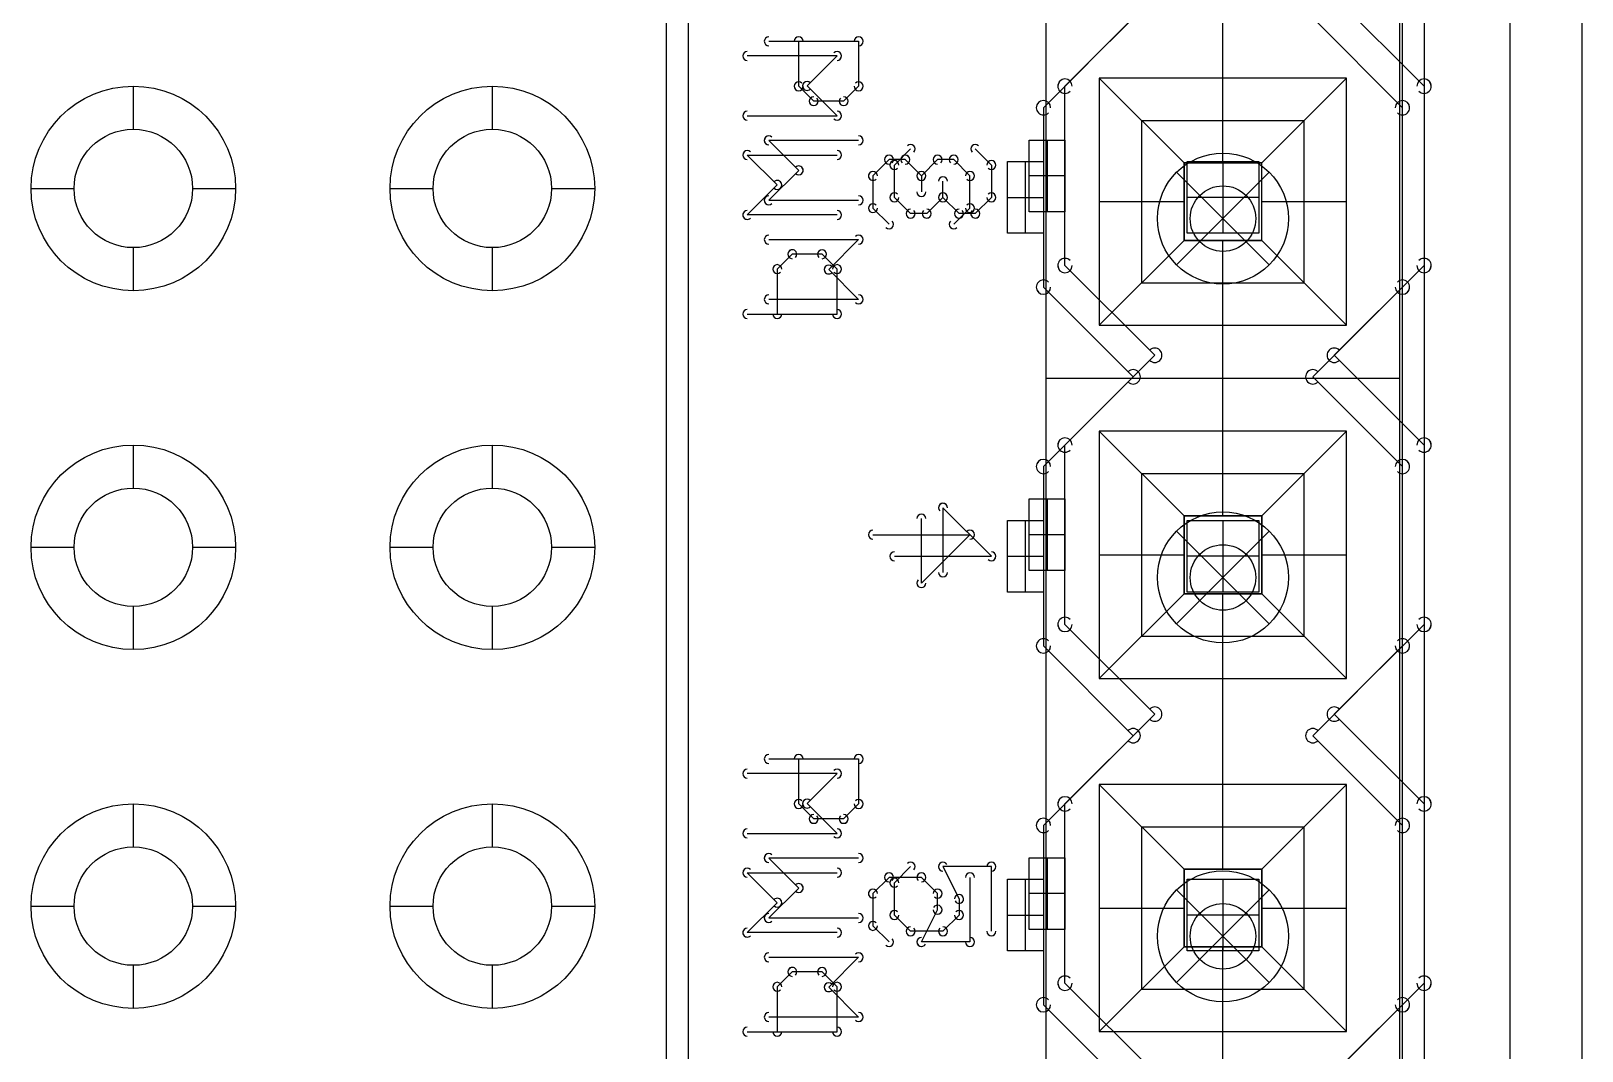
# Model space of a CAD drawing. Header units: inches. Extents: x 0 to 2.1, y -0.07 to 2.7.
# Drawn here: x 1.668 to 2.1, y 1.9621 to 2.2464 of the extents above; entities that cross this region are included whole.
import ezdxf

# ---------------------------------------------------------------- set-up
doc = ezdxf.new("R2010")
doc.units = ezdxf.units.IN
doc.header["$LTSCALE"] = 0.03937
doc.header["$MEASUREMENT"] = 0
for name, color, linetype, true_color in [('freetronics11$components', 254, 'Continuous', 0xe6e6e6), ('freetronics11$components$ghosts', 9, 'Continuous', 0xbebebe), ('freetronics11$dxf$0', 18, 'Continuous', 0x000000), ('freetronics11$old_freetronics11$pcb', 96, 'Continuous', 0x007f00), ('freetronics11$pads', 30, 'Continuous', 0xff7f00), ('freetronics11$pcb', 96, 'Continuous', 0x007f00), ('freetronics11$screen', 52, 'Continuous', 0xd7d71f)]:
    doc.layers.add(name, color=color, linetype=linetype, true_color=true_color)

# ---------------------------------------------------------------- blocks, each defined once
blk = doc.blocks.new('RECT')
at = {"layer": 'freetronics11$dxf$0', "color": 0, "linetype": 'ByBlock', "lineweight": -2}
for p, q in [((0.5, 0.5), (-0.5, 0.5)), ((-0.5, 0.5), (-0.5, -0.5)), ((0, -0.5), (0, 0.5)), ((0.5, -0.5), (0.5, 0.5)), ((-0.5, 0), (0.5, 0)), ((-0.5, -0.5), (0.5, -0.5))]:
    blk.add_line(p, q, dxfattribs=at)
blk = doc.blocks.new('2.5mm Pitch Miniature Socket - Digital')
at = {"layer": 'freetronics11$old_freetronics11$pcb', "color": 18, "true_color": 0x050505}
for p, q in [((10.3, 1.25, 8.55), (-10.3, 1.25, 8.55)), ((10.3, 1.25), (-10.3, 1.25)), ((10.3, 1.25, 4.275), (-10.3, 1.25, 4.275)), ((0, -1.25, 8.55), (0, 1.25, 8.55)), ((0, 1.25), (0, 1.25, 8.55)), ((0, -1.25), (0, 1.25)), ((-4.625, -0.875, 8.55), (-4.625, 0.875, 8.55)), ((-4.625, 0.875, 8.55), (-2.875, 0.875, 8.55)), ((-4.025, 0.275, 7.95), (-4.625, 0.875, 8.55)), ((-3.75, 0.275, 7.95), (-3.75, 0.875, 8.55)), ((-2.875, 0.875, 8.55), (-3.475, 0.275, 7.95)), ((-2.875, 0.875, 8.55), (-2.875, -0.875, 8.55)), ((-2.125, -0.875, 8.55), (-2.125, 0.875, 8.55)), ((-2.125, 0.875, 8.55), (-0.375, 0.875, 8.55)), ((-1.525, 0.275, 7.95), (-2.125, 0.875, 8.55)), ((-1.25, 0.275, 7.95), (-1.25, 0.875, 8.55)), ((-0.375, 0.875, 8.55), (-0.975, 0.275, 7.95)), ((-0.375, 0.875, 8.55), (-0.375, -0.875, 8.55)), ((0.375, -0.875, 8.55), (0.375, 0.875, 8.55)), ((0.375, 0.875, 8.55), (2.125, 0.875, 8.55)), ((0.975, 0.275, 7.95), (0.375, 0.875, 8.55)), ((1.25, 0.275, 7.95), (1.25, 0.875, 8.55)), ((2.125, 0.875, 8.55), (1.525, 0.275, 7.95)), ((2.125, 0.875, 8.55), (2.125, -0.875, 8.55)), ((-4.325, -0.575, 8.25), (-4.325, 0.575, 8.25)), ((-4.325, 0.575, 8.25), (-3.175, 0.575, 8.25)), ((-3.175, -0.575, 8.25), (-3.175, 0.575, 8.25)), ((-1.825, -0.575, 8.25), (-1.825, 0.575, 8.25)), ((-1.825, 0.575, 8.25), (-0.675, 0.575, 8.25)), ((-0.675, -0.575, 8.25), (-0.675, 0.575, 8.25)), ((0.675, -0.575, 8.25), (0.675, 0.575, 8.25)), ((0.675, 0.575, 8.25), (1.825, 0.575, 8.25)), ((1.825, -0.575, 8.25), (1.825, 0.575, 8.25)), ((-4.025, -0.275, 7.95), (-4.025, 0.275, 7.95)), ((-4.025, 0.275, 7.95), (-3.475, 0.275, 7.95)), ((-4.025, 0.275), (-4.025, 0.275, 7.95)), ((-3.475, 0.275), (-4.025, 0.275)), ((-4.025, 0.275), (-4.025, -0.275)), ((-4.025, 0.275, 3.975), (-3.475, 0.275, 3.975)), ((-4.025, -0.275, 3.975), (-4.025, 0.275, 3.975)), ((-3.75, 0.275, 7.95), (-3.75, 0.275)), ((-3.475, 0.275, 7.95), (-3.475, -0.275, 7.95)), ((-3.475, 0.275, 7.95), (-3.475, 0.275)), ((-3.475, -0.275), (-3.475, 0.275)), ((-3.475, 0.275, 3.975), (-3.475, -0.275, 3.975)), ((-1.525, -0.275, 7.95), (-1.525, 0.275, 7.95)), ((-1.525, 0.275, 7.95), (-0.975, 0.275, 7.95)), ((-1.525, 0.275), (-1.525, 0.275, 7.95)), ((-0.975, 0.275), (-1.525, 0.275)), ((-1.525, 0.275), (-1.525, -0.275)), ((-1.525, 0.275, 3.975), (-0.975, 0.275, 3.975)), ((-1.525, -0.275, 3.975), (-1.525, 0.275, 3.975)), ((-1.25, 0.275, 7.95), (-1.25, 0.275)), ((-0.975, 0.275, 7.95), (-0.975, -0.275, 7.95)), ((-0.975, 0.275, 7.95), (-0.975, 0.275)), ((-0.975, -0.275), (-0.975, 0.275)), ((-0.975, 0.275, 3.975), (-0.975, -0.275, 3.975)), ((0.975, -0.275, 7.95), (0.975, 0.275, 7.95)), ((0.975, 0.275), (0.975, -0.275)), ((0.975, 0.275, 7.95), (0.975, 0.275)), ((0.975, 0.275, 7.95), (1.525, 0.275, 7.95)), ((0.975, 0.275), (1.525, 0.275)), ((0.975, -0.275, 3.975), (0.975, 0.275, 3.975)), ((0.975, 0.275, 3.975), (1.525, 0.275, 3.975)), ((1.25, 0.275, 7.95), (1.25, 0.275)), ((1.525, 0.275, 7.95), (1.525, -0.275, 7.95)), ((1.525, 0.275), (1.525, 0.275, 7.95)), ((1.525, -0.275), (1.525, 0.275)), ((1.525, 0.275, 3.975), (1.525, -0.275, 3.975)), ((-5.975, 0), (-4.025, 0)), ((-5.375, 0, 8.55), (-4.625, 0, 8.55)), ((-3.475, 0), (-1.525, 0)), ((-2.875, 0, 8.55), (-2.125, 0, 8.55)), ((-0.975, 0, 7.95), (-0.375, 0, 8.55)), ((-0.975, 0), (0.975, 0)), ((-0.375, 0, 8.55), (0.375, 0, 8.55)), ((0.975, 0, 7.95), (0.975, 0)), ((1.525, 0, 7.95), (2.125, 0, 8.55)), ((1.525, 0), (3.475, 0)), ((2.125, 0, 8.55), (2.875, 0, 8.55)), ((-4.625, 0, 8.55), (-4.025, 0, 7.95)), ((-4.025, 0, 7.95), (-4.025, 0)), ((-3.475, 0, 7.95), (-2.875, 0, 8.55)), ((-3.475, 0, 7.95), (-3.475, 0)), ((-2.125, 0, 8.55), (-1.525, 0, 7.95)), ((-1.525, 0, 7.95), (-1.525, 0)), ((-0.975, 0, 7.95), (-0.975, 0)), ((0.375, 0, 8.55), (0.975, 0, 7.95)), ((1.525, 0, 7.95), (1.525, 0)), ((-4.625, -0.875, 8.55), (-4.025, -0.275, 7.95)), ((-3.475, -0.275, 7.95), (-4.025, -0.275, 7.95)), ((-4.025, -0.275), (-4.025, -0.275, 7.95)), ((-4.025, -0.275), (-3.475, -0.275)), ((-3.475, -0.275, 3.975), (-4.025, -0.275, 3.975)), ((-3.75, -0.875, 8.55), (-3.75, -0.275, 7.95)), ((-3.75, -0.275, 7.95), (-3.75, -0.275)), ((-2.875, -0.875, 8.55), (-3.475, -0.275, 7.95)), ((-3.475, -0.275, 7.95), (-3.475, -0.275)), ((-2.125, -0.875, 8.55), (-1.525, -0.275, 7.95)), ((-0.975, -0.275, 7.95), (-1.525, -0.275, 7.95)), ((-1.525, -0.275), (-1.525, -0.275, 7.95)), ((-1.525, -0.275), (-0.975, -0.275)), ((-0.975, -0.275, 3.975), (-1.525, -0.275, 3.975)), ((-1.25, -0.875, 8.55), (-1.25, -0.275, 7.95)), ((-1.25, -0.275, 7.95), (-1.25, -0.275)), ((-0.375, -0.875, 8.55), (-0.975, -0.275, 7.95)), ((-0.975, -0.275, 7.95), (-0.975, -0.275)), ((0.975, -0.275, 7.95), (0.375, -0.875, 8.55)), ((1.525, -0.275, 7.95), (0.975, -0.275, 7.95)), ((0.975, -0.275), (0.975, -0.275, 7.95)), ((0.975, -0.275), (1.525, -0.275)), ((1.525, -0.275, 3.975), (0.975, -0.275, 3.975)), ((1.25, -0.875, 8.55), (1.25, -0.275, 7.95)), ((1.25, -0.275, 7.95), (1.25, -0.275)), ((2.125, -0.875, 8.55), (1.525, -0.275, 7.95)), ((1.525, -0.275), (1.525, -0.275, 7.95)), ((-4.325, -0.575, 8.25), (-3.175, -0.575, 8.25)), ((-1.825, -0.575, 8.25), (-0.675, -0.575, 8.25)), ((0.675, -0.575, 8.25), (1.825, -0.575, 8.25)), ((-2.875, -0.875, 8.55), (-4.625, -0.875, 8.55)), ((-0.375, -0.875, 8.55), (-2.125, -0.875, 8.55)), ((2.125, -0.875, 8.55), (0.375, -0.875, 8.55)), ((-10.3, -1.25, 8.55), (10.3, -1.25, 8.55)), ((-10.3, -1.25), (10.3, -1.25)), ((-10.3, -1.25, 4.275), (10.3, -1.25, 4.275)), ((0, -1.25), (0, -1.25, 8.55))]:
    blk.add_line(p, q, dxfattribs=at)

msp = doc.modelspace()

# ---------------------------------------------------------------- linework, layer by layer
at = {"layer": 'freetronics11$components'}
for p, q in [((2, 2.19409, 0.04595), (1.98709, 2.207, 0.00165)), ((2.01291, 2.207, 0.00165), (1.98709, 2.18118, 0.00165)), ((2.01291, 2.18118, 0.00165), (1.98709, 2.207, 0.00165)), ((2, 2.19409, 0.04595), (2.01291, 2.207, 0.00165)), ((2, 2.19409, 0.04595), (1.98709, 2.18118, 0.00165)), ((2, 2.19409, 0.04595), (2.01291, 2.18118, 0.00165)), ((2, 2.09409, 0.04595), (1.98709, 2.107, 0.00165)), ((2.01291, 2.107, 0.00165), (1.98709, 2.08118, 0.00165)), ((2.01291, 2.08118, 0.00165), (1.98709, 2.107, 0.00165)), ((2, 2.09409, 0.04595), (2.01291, 2.107, 0.00165)), ((2, 2.09409, 0.04595), (1.98709, 2.08118, 0.00165)), ((2, 2.09409, 0.04595), (2.01291, 2.08118, 0.00165)), ((2, 1.99409, 0.04595), (1.98709, 2.007, 0.00165)), ((2.01291, 2.007, 0.00165), (1.98709, 1.98118, 0.00165)), ((2.01291, 1.98118, 0.00165), (1.98709, 2.007, 0.00165)), ((2, 1.99409, 0.04595), (2.01291, 2.007, 0.00165)), ((2, 1.99409, 0.04595), (1.98709, 1.98118, 0.00165)), ((2, 1.99409, 0.04595), (2.01291, 1.98118, 0.00165))]:
    msp.add_line(p, q, dxfattribs=at)
for centre, radius in [((2, 2.19409, 0.00165), 0.01826), ((2, 2.19409, 0.0238), 0.00913), ((2, 2.09409, 0.00165), 0.01826), ((2, 2.09409, 0.0238), 0.00913), ((2, 1.99409, 0.00165), 0.01826), ((2, 1.99409, 0.0238), 0.00913)]:
    msp.add_circle(centre, radius, dxfattribs=at)
at = {"layer": 'freetronics11$pads'}
for p, q in [((1.6965, 2.231, -0.064), (1.6965, 2.231, 0.001)), ((1.6965, 2.219, -0.064), (1.6965, 2.231, -0.064)), ((1.6965, 2.219, 0.001), (1.6965, 2.231, 0.001)), ((1.7965, 2.231, -0.064), (1.7965, 2.231, 0.001)), ((1.7965, 2.219, -0.064), (1.7965, 2.231, -0.064)), ((1.7965, 2.219, 0.001), (1.7965, 2.231, 0.001)), ((1.6965, 2.219, -0.064), (1.6965, 2.219, 0.001)), ((1.7965, 2.219, -0.064), (1.7965, 2.219, 0.001)), ((1.668, 2.2025, -0.064), (1.68, 2.2025, -0.064)), ((1.668, 2.2025, -0.064), (1.668, 2.2025, 0.001)), ((1.668, 2.2025, 0.001), (1.68, 2.2025, 0.001)), ((1.68, 2.2025, -0.064), (1.68, 2.2025, 0.001)), ((1.713, 2.2025, -0.064), (1.725, 2.2025, -0.064)), ((1.713, 2.2025, -0.064), (1.713, 2.2025, 0.001)), ((1.713, 2.2025, 0.001), (1.725, 2.2025, 0.001)), ((1.725, 2.2025, -0.064), (1.725, 2.2025, 0.001)), ((1.768, 2.2025, -0.064), (1.78, 2.2025, -0.064)), ((1.768, 2.2025, -0.064), (1.768, 2.2025, 0.001)), ((1.768, 2.2025, 0.001), (1.78, 2.2025, 0.001)), ((1.78, 2.2025, -0.064), (1.78, 2.2025, 0.001)), ((1.813, 2.2025, -0.064), (1.825, 2.2025, -0.064)), ((1.813, 2.2025, -0.064), (1.813, 2.2025, 0.001)), ((1.813, 2.2025, 0.001), (1.825, 2.2025, 0.001)), ((1.825, 2.2025, -0.064), (1.825, 2.2025, 0.001)), ((1.6965, 2.174, -0.064), (1.6965, 2.186, -0.064)), ((1.6965, 2.186, -0.064), (1.6965, 2.186, 0.001)), ((1.6965, 2.174, 0.001), (1.6965, 2.186, 0.001)), ((1.7965, 2.174, -0.064), (1.7965, 2.186, -0.064)), ((1.7965, 2.186, -0.064), (1.7965, 2.186, 0.001)), ((1.7965, 2.174, 0.001), (1.7965, 2.186, 0.001)), ((1.6965, 2.174, -0.064), (1.6965, 2.174, 0.001)), ((1.7965, 2.174, -0.064), (1.7965, 2.174, 0.001)), ((1.6965, 2.131, -0.064), (1.6965, 2.131, 0.001)), ((1.6965, 2.119, -0.064), (1.6965, 2.131, -0.064)), ((1.6965, 2.119, 0.001), (1.6965, 2.131, 0.001)), ((1.7965, 2.131, -0.064), (1.7965, 2.131, 0.001)), ((1.7965, 2.119, -0.064), (1.7965, 2.131, -0.064)), ((1.7965, 2.119, 0.001), (1.7965, 2.131, 0.001)), ((1.6965, 2.119, -0.064), (1.6965, 2.119, 0.001)), ((1.7965, 2.119, -0.064), (1.7965, 2.119, 0.001)), ((1.668, 2.1025, -0.064), (1.68, 2.1025, -0.064)), ((1.668, 2.1025, -0.064), (1.668, 2.1025, 0.001)), ((1.668, 2.1025, 0.001), (1.68, 2.1025, 0.001)), ((1.68, 2.1025, -0.064), (1.68, 2.1025, 0.001)), ((1.713, 2.1025, -0.064), (1.725, 2.1025, -0.064)), ((1.713, 2.1025, -0.064), (1.713, 2.1025, 0.001)), ((1.713, 2.1025, 0.001), (1.725, 2.1025, 0.001)), ((1.725, 2.1025, -0.064), (1.725, 2.1025, 0.001)), ((1.768, 2.1025, -0.064), (1.78, 2.1025, -0.064)), ((1.768, 2.1025, -0.064), (1.768, 2.1025, 0.001)), ((1.768, 2.1025, 0.001), (1.78, 2.1025, 0.001)), ((1.78, 2.1025, -0.064), (1.78, 2.1025, 0.001)), ((1.813, 2.1025, -0.064), (1.825, 2.1025, -0.064)), ((1.813, 2.1025, -0.064), (1.813, 2.1025, 0.001)), ((1.813, 2.1025, 0.001), (1.825, 2.1025, 0.001)), ((1.825, 2.1025, -0.064), (1.825, 2.1025, 0.001)), ((1.6965, 2.074, -0.064), (1.6965, 2.086, -0.064)), ((1.6965, 2.086, -0.064), (1.6965, 2.086, 0.001)), ((1.6965, 2.074, 0.001), (1.6965, 2.086, 0.001)), ((1.7965, 2.074, -0.064), (1.7965, 2.086, -0.064)), ((1.7965, 2.086, -0.064), (1.7965, 2.086, 0.001)), ((1.7965, 2.074, 0.001), (1.7965, 2.086, 0.001)), ((1.6965, 2.074, -0.064), (1.6965, 2.074, 0.001)), ((1.7965, 2.074, -0.064), (1.7965, 2.074, 0.001)), ((1.6965, 2.031, -0.064), (1.6965, 2.031, 0.001)), ((1.6965, 2.019, -0.064), (1.6965, 2.031, -0.064)), ((1.6965, 2.019, 0.001), (1.6965, 2.031, 0.001)), ((1.7965, 2.031, -0.064), (1.7965, 2.031, 0.001)), ((1.7965, 2.019, -0.064), (1.7965, 2.031, -0.064)), ((1.7965, 2.019, 0.001), (1.7965, 2.031, 0.001)), ((1.6965, 2.019, -0.064), (1.6965, 2.019, 0.001)), ((1.7965, 2.019, -0.064), (1.7965, 2.019, 0.001)), ((1.668, 2.0025, -0.064), (1.68, 2.0025, -0.064)), ((1.668, 2.0025, -0.064), (1.668, 2.0025, 0.001)), ((1.668, 2.0025, 0.001), (1.68, 2.0025, 0.001)), ((1.68, 2.0025, -0.064), (1.68, 2.0025, 0.001)), ((1.713, 2.0025, -0.064), (1.725, 2.0025, -0.064)), ((1.713, 2.0025, -0.064), (1.713, 2.0025, 0.001)), ((1.713, 2.0025, 0.001), (1.725, 2.0025, 0.001)), ((1.725, 2.0025, -0.064), (1.725, 2.0025, 0.001)), ((1.768, 2.0025, -0.064), (1.78, 2.0025, -0.064)), ((1.768, 2.0025, -0.064), (1.768, 2.0025, 0.001)), ((1.768, 2.0025, 0.001), (1.78, 2.0025, 0.001)), ((1.78, 2.0025, -0.064), (1.78, 2.0025, 0.001)), ((1.813, 2.0025, -0.064), (1.825, 2.0025, -0.064)), ((1.813, 2.0025, -0.064), (1.813, 2.0025, 0.001)), ((1.813, 2.0025, 0.001), (1.825, 2.0025, 0.001)), ((1.825, 2.0025, -0.064), (1.825, 2.0025, 0.001)), ((1.6965, 1.974, -0.064), (1.6965, 1.986, -0.064)), ((1.6965, 1.986, -0.064), (1.6965, 1.986, 0.001)), ((1.6965, 1.974, 0.001), (1.6965, 1.986, 0.001)), ((1.7965, 1.974, -0.064), (1.7965, 1.986, -0.064)), ((1.7965, 1.986, -0.064), (1.7965, 1.986, 0.001)), ((1.7965, 1.974, 0.001), (1.7965, 1.986, 0.001)), ((1.6965, 1.974, -0.064), (1.6965, 1.974, 0.001)), ((1.7965, 1.974, -0.064), (1.7965, 1.974, 0.001))]:
    msp.add_line(p, q, dxfattribs=at)
for centre, radius in [((1.6965, 2.2025, -0.064), 0.0285), ((1.6965, 2.2025, 0.001), 0.0285), ((1.6965, 2.2025, -0.0315), 0.0285), ((1.7965, 2.2025, -0.064), 0.0285), ((1.7965, 2.2025, 0.001), 0.0285), ((1.7965, 2.2025, -0.0315), 0.0285), ((1.6965, 2.2025, -0.064), 0.0165), ((1.6965, 2.2025, 0.001), 0.0165), ((1.6965, 2.2025, -0.0315), 0.0165), ((1.7965, 2.2025, -0.064), 0.0165), ((1.7965, 2.2025, 0.001), 0.0165), ((1.7965, 2.2025, -0.0315), 0.0165), ((1.6965, 2.1025, -0.064), 0.0285), ((1.6965, 2.1025, 0.001), 0.0285), ((1.6965, 2.1025, -0.0315), 0.0285), ((1.7965, 2.1025, -0.064), 0.0285), ((1.7965, 2.1025, 0.001), 0.0285), ((1.7965, 2.1025, -0.0315), 0.0285), ((1.6965, 2.1025, -0.064), 0.0165), ((1.6965, 2.1025, 0.001), 0.0165), ((1.6965, 2.1025, -0.0315), 0.0165), ((1.7965, 2.1025, -0.064), 0.0165), ((1.7965, 2.1025, 0.001), 0.0165), ((1.7965, 2.1025, -0.0315), 0.0165), ((1.6965, 2.0025, -0.064), 0.0285), ((1.6965, 2.0025, 0.001), 0.0285), ((1.6965, 2.0025, -0.0315), 0.0285), ((1.7965, 2.0025, -0.064), 0.0285), ((1.7965, 2.0025, 0.001), 0.0285), ((1.7965, 2.0025, -0.0315), 0.0285), ((1.6965, 2.0025, -0.064), 0.0165), ((1.6965, 2.0025, 0.001), 0.0165), ((1.6965, 2.0025, -0.0315), 0.0165), ((1.7965, 2.0025, -0.064), 0.0165), ((1.7965, 2.0025, 0.001), 0.0165), ((1.7965, 2.0025, -0.0315), 0.0165)]:
    msp.add_circle(centre, radius, dxfattribs=at)
at = {"layer": 'freetronics11$pcb'}
for p, q in [((2.1, 2.5, -0.063), (2.1, 0.1, -0.063)), ((2.1, 2.5), (2.1, 0.1)), ((1.6965, 2.231, -0.064), (1.6965, 2.231)), ((1.7965, 2.231, -0.064), (1.7965, 2.231)), ((1.6965, 2.131, -0.064), (1.6965, 2.131)), ((1.7965, 2.131, -0.064), (1.7965, 2.131)), ((1.6965, 2.031, -0.064), (1.6965, 2.031)), ((1.7965, 2.031, -0.064), (1.7965, 2.031))]:
    msp.add_line(p, q, dxfattribs=at)
for centre in [(1.6965, 2.2025, -0.064), (1.6965, 2.2025), (1.7965, 2.2025, -0.064), (1.7965, 2.2025), (1.6965, 2.1025, -0.064), (1.6965, 2.1025), (1.7965, 2.1025, -0.064), (1.7965, 2.1025), (1.6965, 2.0025, -0.064), (1.6965, 2.0025), (1.7965, 2.0025, -0.064), (1.7965, 2.0025)]:
    msp.add_circle(centre, 0.0285, dxfattribs=at)
at = {"layer": 'freetronics11$screen'}
for p, q in [((1.851, 2.536), (1.851, 1.116)), ((2.056, 2.536), (2.056, 1.116)), ((1.845, 1.11, -0.0642), (1.845, 2.53, -0.0642)), ((2.05, 1.11, -0.0642), (2.05, 2.53, -0.0642)), ((2.08, 0.51, -0.0642), (2.08, 2.5, -0.0642)), ((1.956, 2.231), (1.981, 2.256)), ((2.031, 2.256), (2.056, 2.231)), ((1.95, 2.225, -0.0642), (1.975, 2.25, -0.0642)), ((2.025, 2.25, -0.0642), (2.05, 2.225, -0.0642)), ((1.8735, 2.2435), (1.89852, 2.2435)), ((1.88184, 2.23099), (1.88184, 2.2435)), ((1.89852, 2.2435), (1.89852, 2.23099)), ((1.89252, 2.23943, -0.0642), (1.8675, 2.23943, -0.0642)), ((1.88418, 2.23109, -0.0642), (1.89252, 2.23943, -0.0642)), ((1.88601, 2.22682), (1.88184, 2.23099)), ((1.89252, 2.22275, -0.0642), (1.88418, 2.23109, -0.0642)), ((1.89852, 2.23099), (1.89435, 2.22682)), ((1.956, 2.181), (1.956, 2.231)), ((2.056, 2.231), (2.056, 2.181)), ((1.89435, 2.22682), (1.88601, 2.22682)), ((1.95, 2.225, -0.0642), (1.95, 2.175, -0.0642)), ((2.05, 2.175, -0.0642), (2.05, 2.225, -0.0642)), ((1.8675, 2.22275, -0.0642), (1.89252, 2.22275, -0.0642)), ((1.89852, 2.21588), (1.8735, 2.21588)), ((1.8735, 2.21588), (1.88184, 2.20754)), ((1.9085, 2.209), (1.913, 2.2135)), ((1.93102, 2.2135), (1.93552, 2.209)), ((1.8675, 2.2118, -0.0642), (1.89252, 2.2118, -0.0642)), ((1.87584, 2.20346, -0.0642), (1.8675, 2.2118, -0.0642)), ((1.88184, 2.20754), (1.8735, 2.1992)), ((1.907, 2.21052, -0.0642), (1.9025, 2.20601, -0.0642)), ((1.91151, 2.21052, -0.0642), (1.907, 2.21052, -0.0642)), ((1.9085, 2.19999), (1.9085, 2.209)), ((1.91601, 2.20601, -0.0642), (1.91151, 2.21052, -0.0642)), ((1.92051, 2.21052, -0.0642), (1.91601, 2.20601, -0.0642)), ((1.92502, 2.21052, -0.0642), (1.92051, 2.21052, -0.0642)), ((1.92952, 2.20601, -0.0642), (1.92502, 2.21052, -0.0642)), ((1.93552, 2.209), (1.93552, 2.19999)), ((1.8675, 2.19512, -0.0642), (1.87584, 2.20346, -0.0642)), ((1.9025, 2.20601, -0.0642), (1.9025, 2.197, -0.0642)), ((1.91601, 2.20601, -0.0642), (1.91601, 2.20151, -0.0642)), ((1.92201, 2.19999), (1.92201, 2.20449)), ((1.92952, 2.197, -0.0642), (1.92952, 2.20601, -0.0642)), ((1.8735, 2.1992), (1.89852, 2.1992)), ((1.913, 2.19549), (1.9085, 2.19999)), ((1.92201, 2.19999), (1.91751, 2.19549)), ((1.92651, 2.19549), (1.92201, 2.19999)), ((1.93552, 2.19999), (1.93102, 2.19549)), ((1.89252, 2.19512, -0.0642), (1.8675, 2.19512, -0.0642)), ((1.9025, 2.197, -0.0642), (1.907, 2.1925, -0.0642)), ((1.91751, 2.19549), (1.913, 2.19549)), ((1.92502, 2.1925, -0.0642), (1.92952, 2.197, -0.0642)), ((1.93102, 2.19549), (1.92651, 2.19549)), ((1.8735, 2.18825), (1.89852, 2.18825)), ((1.89852, 2.18825), (1.89018, 2.17991)), ((1.88001, 2.18418, -0.0642), (1.87584, 2.18001, -0.0642)), ((1.88835, 2.18418, -0.0642), (1.88001, 2.18418, -0.0642)), ((1.89252, 2.18001, -0.0642), (1.88835, 2.18418, -0.0642)), ((1.87584, 2.18001, -0.0642), (1.87584, 2.1675, -0.0642)), ((1.89018, 2.17991), (1.89852, 2.17157)), ((1.89252, 2.1675, -0.0642), (1.89252, 2.18001, -0.0642)), ((1.981, 2.156), (1.956, 2.181)), ((2.056, 2.181), (2.031, 2.156)), ((1.95, 2.175, -0.0642), (1.975, 2.15, -0.0642)), ((2.025, 2.15, -0.0642), (2.05, 2.175, -0.0642)), ((1.89852, 2.17157), (1.8735, 2.17157)), ((1.8675, 2.1675, -0.0642), (1.89252, 2.1675, -0.0642)), ((1.956, 2.131), (1.981, 2.156)), ((2.031, 2.156), (2.056, 2.131)), ((1.975, 2.15, -0.0642), (1.95, 2.125, -0.0642)), ((2.05, 2.125, -0.0642), (2.025, 2.15, -0.0642)), ((1.956, 2.081), (1.956, 2.131)), ((2.056, 2.131), (2.056, 2.081)), ((1.95, 2.125, -0.0642), (1.95, 2.075, -0.0642)), ((2.05, 2.075, -0.0642), (2.05, 2.125, -0.0642)), ((1.93552, 2.09999), (1.92201, 2.1135)), ((1.92201, 2.1135), (1.92201, 2.09548)), ((1.91601, 2.0925, -0.0642), (1.91601, 2.11051, -0.0642)), ((1.9025, 2.10601, -0.0642), (1.92952, 2.10601, -0.0642)), ((1.92952, 2.10601, -0.0642), (1.91601, 2.0925, -0.0642)), ((1.9085, 2.09999), (1.93552, 2.09999)), ((1.981, 2.056), (1.956, 2.081)), ((2.056, 2.081), (2.031, 2.056)), ((1.95, 2.075, -0.0642), (1.975, 2.05, -0.0642)), ((2.025, 2.05, -0.0642), (2.05, 2.075, -0.0642)), ((1.956, 2.031), (1.981, 2.056)), ((2.031, 2.056), (2.056, 2.031)), ((1.975, 2.05, -0.0642), (1.95, 2.025, -0.0642)), ((2.05, 2.025, -0.0642), (2.025, 2.05, -0.0642)), ((1.8735, 2.0435), (1.89852, 2.0435)), ((1.88184, 2.03099), (1.88184, 2.0435)), ((1.89852, 2.0435), (1.89852, 2.03099)), ((1.89252, 2.03943, -0.0642), (1.8675, 2.03943, -0.0642)), ((1.88418, 2.03109, -0.0642), (1.89252, 2.03943, -0.0642)), ((1.88601, 2.02682), (1.88184, 2.03099)), ((1.89252, 2.02275, -0.0642), (1.88418, 2.03109, -0.0642)), ((1.89852, 2.03099), (1.89435, 2.02682)), ((1.956, 1.981), (1.956, 2.031)), ((2.056, 2.031), (2.056, 1.981)), ((1.89435, 2.02682), (1.88601, 2.02682)), ((1.8675, 2.02275, -0.0642), (1.89252, 2.02275, -0.0642)), ((1.95, 2.025, -0.0642), (1.95, 1.975, -0.0642)), ((2.05, 1.975, -0.0642), (2.05, 2.025, -0.0642)), ((1.89852, 2.01588), (1.8735, 2.01588)), ((1.8735, 2.01588), (1.88184, 2.00754)), ((1.9085, 2.009), (1.913, 2.0135)), ((1.93552, 2.0135), (1.92201, 2.0135)), ((1.92201, 2.0135), (1.92651, 2.00449)), ((1.93552, 1.99548), (1.93552, 2.0135)), ((1.8675, 2.0118, -0.0642), (1.89252, 2.0118, -0.0642)), ((1.87584, 2.00346, -0.0642), (1.8675, 2.0118, -0.0642)), ((1.907, 2.01051, -0.0642), (1.9025, 2.00601, -0.0642)), ((1.91601, 2.01051, -0.0642), (1.907, 2.01051, -0.0642)), ((1.9085, 1.99999), (1.9085, 2.009)), ((1.92051, 2.00601, -0.0642), (1.91601, 2.01051, -0.0642)), ((1.92952, 2.01051, -0.0642), (1.92952, 1.9925, -0.0642)), ((1.88184, 2.00754), (1.8735, 1.9992)), ((1.9025, 2.00601, -0.0642), (1.9025, 1.997, -0.0642)), ((1.92051, 2.00151, -0.0642), (1.92051, 2.00601, -0.0642)), ((1.92651, 2.00449), (1.92651, 1.99999)), ((1.8675, 1.99512, -0.0642), (1.87584, 2.00346, -0.0642)), ((1.91601, 1.9925, -0.0642), (1.92051, 2.00151, -0.0642)), ((1.8735, 1.9992), (1.89852, 1.9992)), ((1.9025, 1.997, -0.0642), (1.907, 1.9925, -0.0642)), ((1.913, 1.99548), (1.9085, 1.99999)), ((1.92651, 1.99999), (1.92201, 1.99548)), ((1.89252, 1.99512, -0.0642), (1.8675, 1.99512, -0.0642)), ((1.92201, 1.99548), (1.913, 1.99548)), ((1.92952, 1.9925, -0.0642), (1.91601, 1.9925, -0.0642)), ((1.8735, 1.98825), (1.89852, 1.98825)), ((1.89852, 1.98825), (1.89018, 1.97991)), ((1.88001, 1.98418, -0.0642), (1.87584, 1.98001, -0.0642)), ((1.88835, 1.98418, -0.0642), (1.88001, 1.98418, -0.0642)), ((1.89252, 1.98001, -0.0642), (1.88835, 1.98418, -0.0642)), ((1.87584, 1.98001, -0.0642), (1.87584, 1.9675, -0.0642)), ((1.89018, 1.97991), (1.89852, 1.97157)), ((1.89252, 1.9675, -0.0642), (1.89252, 1.98001, -0.0642)), ((1.981, 1.956), (1.956, 1.981)), ((2.056, 1.981), (2.031, 1.956)), ((1.95, 1.975, -0.0642), (1.975, 1.95, -0.0642)), ((2.025, 1.95, -0.0642), (2.05, 1.975, -0.0642)), ((1.89852, 1.97157), (1.8735, 1.97157)), ((1.8675, 1.9675, -0.0642), (1.89252, 1.9675, -0.0642))]:
    msp.add_line(p, q, dxfattribs=at)
for centre, radius, start, end in [((1.8735, 2.2435), 0.00125, 90, 270), ((1.88184, 2.2435), 0.00125, 0, 180), ((1.89852, 2.2435), 0.00125, 0, 180), ((1.89852, 2.2435), 0.00125, 270, 90), ((1.8675, 2.23943, -0.0642), 0.00125, 90, 270), ((1.89252, 2.23943, -0.0642), 0.00125, 315, 135), ((1.89252, 2.23943, -0.0642), 0.00125, 270, 90), ((1.88184, 2.23099), 0.00125, 45, 225), ((1.88184, 2.23099), 0.00125, 180, 0), ((1.88418, 2.23109, -0.0642), 0.00125, 44.9838, 224.9838), ((1.88418, 2.23109, -0.0642), 0.00125, 135.0162, 315.0162), ((1.89852, 2.23099), 0.00125, 180, 0), ((1.89852, 2.23099), 0.00125, 315.0162, 135.0162), ((1.956, 2.231), 0.002, 0, 180), ((1.956, 2.231), 0.002, 135, 315), ((2.056, 2.231), 0.002, 0, 180), ((2.056, 2.231), 0.002, 225, 45), ((1.88601, 2.22682), 0.00125, 90, 270), ((1.88601, 2.22682), 0.00125, 225.0162, 45.0162), ((1.89435, 2.22682), 0.00125, 135, 315), ((1.89435, 2.22682), 0.00125, 270, 90), ((1.95, 2.225, -0.0642), 0.002, 0, 180), ((1.95, 2.225, -0.0642), 0.002, 135, 315), ((2.05, 2.225, -0.0642), 0.002, 0, 180), ((2.05, 2.225, -0.0642), 0.002, 225, 45), ((1.8675, 2.22275, -0.0642), 0.00125, 90, 270), ((1.89252, 2.22275, -0.0642), 0.00125, 225, 45), ((1.89252, 2.22275, -0.0642), 0.00125, 270, 90), ((1.8735, 2.21588), 0.00125, 90, 270), ((1.8735, 2.21588), 0.00125, 44.9838, 224.9838), ((1.89852, 2.21588), 0.00125, 270, 90), ((1.8675, 2.2118, -0.0642), 0.00125, 90, 270), ((1.8675, 2.2118, -0.0642), 0.00125, 45, 225), ((1.89252, 2.2118, -0.0642), 0.00125, 270, 90), ((1.913, 2.2135), 0.00125, 315, 135), ((1.93102, 2.2135), 0.00125, 45, 225), ((1.88184, 2.20754), 0.00125, 314.9838, 134.9838), ((1.88184, 2.20754), 0.00125, 225.0162, 45.0162), ((1.907, 2.21052, -0.0642), 0.00125, 90, 270), ((1.907, 2.21052, -0.0642), 0.00125, 315.0162, 135.0162), ((1.9085, 2.209), 0.00125, 0, 180), ((1.9085, 2.209), 0.00125, 135, 315), ((1.91151, 2.21052, -0.0642), 0.00125, 44.9838, 224.9838), ((1.91151, 2.21052, -0.0642), 0.00125, 270, 90), ((1.92051, 2.21052, -0.0642), 0.00125, 90, 270), ((1.92051, 2.21052, -0.0642), 0.00125, 315, 135), ((1.92502, 2.21052, -0.0642), 0.00125, 44.9838, 224.9838), ((1.92502, 2.21052, -0.0642), 0.00125, 270, 90), ((1.93552, 2.209), 0.00125, 0, 180), ((1.93552, 2.209), 0.00125, 225, 45), ((1.87584, 2.20346, -0.0642), 0.00125, 314.9838, 134.9838), ((1.87584, 2.20346, -0.0642), 0.00125, 225.0162, 45.0162), ((1.9025, 2.20601, -0.0642), 0.00125, 0, 180), ((1.9025, 2.20601, -0.0642), 0.00125, 135.0162, 315.0162), ((1.91601, 2.20601, -0.0642), 0.00125, 0, 180), ((1.91601, 2.20601, -0.0642), 0.00125, 135, 315), ((1.91601, 2.20601, -0.0642), 0.00125, 225, 45), ((1.92201, 2.20449), 0.00125, 0, 180), ((1.92952, 2.20601, -0.0642), 0.00125, 0, 180), ((1.92952, 2.20601, -0.0642), 0.00125, 224.9838, 44.9838), ((1.8735, 2.1992), 0.00125, 90, 270), ((1.8735, 2.1992), 0.00125, 135, 315), ((1.89852, 2.1992), 0.00125, 270, 90), ((1.9085, 2.19999), 0.00125, 44.9838, 224.9838), ((1.9085, 2.19999), 0.00125, 180, 0), ((1.91601, 2.20151, -0.0642), 0.00125, 180, 0), ((1.92201, 2.19999), 0.00125, 45, 225), ((1.92201, 2.19999), 0.00125, 180, 0), ((1.92201, 2.19999), 0.00125, 315, 135), ((1.93552, 2.19999), 0.00125, 180, 0), ((1.93552, 2.19999), 0.00125, 315.0162, 135.0162), ((1.8675, 2.19512, -0.0642), 0.00125, 90, 270), ((1.8675, 2.19512, -0.0642), 0.00125, 135.0162, 315.0162), ((1.89252, 2.19512, -0.0642), 0.00125, 270, 90), ((1.9025, 2.197, -0.0642), 0.00125, 45, 225), ((1.9025, 2.197, -0.0642), 0.00125, 180, 0), ((1.913, 2.19549), 0.00125, 90, 270), ((1.913, 2.19548), 0.00125, 224.9838, 44.9838), ((1.91751, 2.19548), 0.00125, 135.0162, 315.0162), ((1.91751, 2.19549), 0.00125, 270, 90), ((1.92651, 2.19549), 0.00125, 90, 270), ((1.92651, 2.19549), 0.00125, 225, 45), ((1.92952, 2.197, -0.0642), 0.00125, 180, 0), ((1.92952, 2.197, -0.0642), 0.00125, 315, 135), ((1.93102, 2.19548), 0.00125, 135.0162, 315.0162), ((1.93102, 2.19549), 0.00125, 270, 90), ((1.907, 2.1925, -0.0642), 0.00125, 225, 45), ((1.92502, 2.1925, -0.0642), 0.00125, 135, 315), ((1.8735, 2.18825), 0.00125, 90, 270), ((1.89852, 2.18825), 0.00125, 315, 135), ((1.89852, 2.18825), 0.00125, 270, 90), ((1.88001, 2.18418, -0.0642), 0.00125, 90, 270), ((1.88001, 2.18418, -0.0642), 0.00125, 314.9838, 134.9838), ((1.88835, 2.18418, -0.0642), 0.00125, 45, 225), ((1.88835, 2.18418, -0.0642), 0.00125, 270, 90), ((1.956, 2.181), 0.002, 45, 225), ((2.056, 2.181), 0.002, 315, 135), ((1.87584, 2.18001, -0.0642), 0.00125, 0, 180), ((1.87584, 2.18001, -0.0642), 0.00125, 135, 315), ((1.89018, 2.17991), 0.00125, 44.9838, 224.9838), ((1.89018, 2.17991), 0.00125, 135.0162, 315.0162), ((1.89252, 2.18001, -0.0642), 0.00125, 0, 180), ((1.89252, 2.18001, -0.0642), 0.00125, 224.9838, 44.9838), ((1.956, 2.181), 0.002, 180, 0), ((2.056, 2.181), 0.002, 180, 0), ((1.95, 2.175, -0.0642), 0.002, 45, 225), ((1.95, 2.175, -0.0642), 0.002, 180, 0), ((2.05, 2.175, -0.0642), 0.002, 180, 0), ((2.05, 2.175, -0.0642), 0.002, 315, 135), ((1.8675, 2.1675, -0.0642), 0.00125, 90, 270), ((1.8735, 2.17157), 0.00125, 90, 270), ((1.89252, 2.1675, -0.0642), 0.00125, 270, 90), ((1.89852, 2.17157), 0.00125, 225, 45), ((1.89852, 2.17157), 0.00125, 270, 90), ((1.87584, 2.1675, -0.0642), 0.00125, 180, 0), ((1.89252, 2.1675, -0.0642), 0.00125, 180, 0), ((1.981, 2.156), 0.002, 315, 135), ((1.981, 2.156), 0.002, 225, 45), ((2.031, 2.156), 0.002, 45, 225), ((2.031, 2.156), 0.002, 135, 315), ((1.975, 2.15, -0.0642), 0.002, 315, 135), ((1.975, 2.15, -0.0642), 0.002, 225, 45), ((2.025, 2.15, -0.0642), 0.002, 45, 225), ((2.025, 2.15, -0.0642), 0.002, 135, 315), ((1.956, 2.131), 0.002, 0, 180), ((1.956, 2.131), 0.002, 135, 315), ((2.056, 2.131), 0.002, 0, 180), ((2.056, 2.131), 0.002, 225, 45), ((1.95, 2.125, -0.0642), 0.002, 0, 180), ((1.95, 2.125, -0.0642), 0.002, 135, 315), ((2.05, 2.125, -0.0642), 0.002, 0, 180), ((2.05, 2.125, -0.0642), 0.002, 225, 45), ((1.92201, 2.1135), 0.00125, 45.0162, 225.0162), ((1.92201, 2.1135), 0.00125, 0, 180), ((1.91601, 2.11051, -0.0642), 0.00125, 0, 180), ((1.9025, 2.10601, -0.0642), 0.00125, 90, 270), ((1.92952, 2.10601, -0.0642), 0.00125, 315.0162, 135.0162), ((1.92952, 2.10601, -0.0642), 0.00125, 270, 90), ((1.9085, 2.09999), 0.00125, 90, 270), ((1.93552, 2.09999), 0.00125, 224.9838, 44.9838), ((1.93552, 2.09999), 0.00125, 270, 90), ((1.92201, 2.09548), 0.00125, 180, 0), ((1.91601, 2.0925, -0.0642), 0.00125, 134.9838, 314.9838), ((1.91601, 2.0925, -0.0642), 0.00125, 180, 0), ((1.956, 2.081), 0.002, 45, 225), ((2.056, 2.081), 0.002, 315, 135), ((1.956, 2.081), 0.002, 180, 0), ((2.056, 2.081), 0.002, 180, 0), ((1.95, 2.075, -0.0642), 0.002, 45, 225), ((1.95, 2.075, -0.0642), 0.002, 180, 0), ((2.05, 2.075, -0.0642), 0.002, 180, 0), ((2.05, 2.075, -0.0642), 0.002, 315, 135), ((1.981, 2.056), 0.002, 315, 135), ((1.981, 2.056), 0.002, 225, 45), ((2.031, 2.056), 0.002, 45, 225), ((2.031, 2.056), 0.002, 135, 315), ((1.975, 2.05, -0.0642), 0.002, 315, 135), ((1.975, 2.05, -0.0642), 0.002, 225, 45), ((2.025, 2.05, -0.0642), 0.002, 45, 225), ((2.025, 2.05, -0.0642), 0.002, 135, 315), ((1.8735, 2.0435), 0.00125, 90, 270), ((1.88184, 2.0435), 0.00125, 0, 180), ((1.89852, 2.0435), 0.00125, 0, 180), ((1.89852, 2.0435), 0.00125, 270, 90), ((1.8675, 2.03943, -0.0642), 0.00125, 90, 270), ((1.89252, 2.03943, -0.0642), 0.00125, 315, 135), ((1.89252, 2.03943, -0.0642), 0.00125, 270, 90), ((1.88184, 2.03099), 0.00125, 45, 225), ((1.88184, 2.03099), 0.00125, 180, 0), ((1.88418, 2.03109, -0.0642), 0.00125, 44.9838, 224.9838), ((1.88418, 2.03109, -0.0642), 0.00125, 135.0162, 315.0162), ((1.89852, 2.03099), 0.00125, 180, 0), ((1.89852, 2.03099), 0.00125, 315.0162, 135.0162), ((1.956, 2.031), 0.002, 0, 180), ((1.956, 2.031), 0.002, 135, 315), ((2.056, 2.031), 0.002, 0, 180), ((2.056, 2.031), 0.002, 225, 45), ((1.88601, 2.02682), 0.00125, 90, 270), ((1.88601, 2.02682), 0.00125, 225.0162, 45.0162), ((1.89435, 2.02682), 0.00125, 135, 315), ((1.89435, 2.02682), 0.00125, 270, 90), ((1.95, 2.025, -0.0642), 0.002, 0, 180), ((1.95, 2.025, -0.0642), 0.002, 135, 315), ((2.05, 2.025, -0.0642), 0.002, 0, 180), ((2.05, 2.025, -0.0642), 0.002, 225, 45), ((1.8675, 2.02275, -0.0642), 0.00125, 90, 270), ((1.89252, 2.02275, -0.0642), 0.00125, 225, 45), ((1.89252, 2.02275, -0.0642), 0.00125, 270, 90), ((1.8735, 2.01588), 0.00125, 90, 270), ((1.8735, 2.01588), 0.00125, 44.9838, 224.9838), ((1.89852, 2.01588), 0.00125, 270, 90), ((1.913, 2.0135), 0.00125, 315, 135), ((1.92201, 2.0135), 0.00125, 90, 270), ((1.92201, 2.0135), 0.00125, 26.5651, 206.5651), ((1.93552, 2.0135), 0.00125, 0, 180), ((1.93552, 2.0135), 0.00125, 270, 90), ((1.8675, 2.0118, -0.0642), 0.00125, 90, 270), ((1.8675, 2.0118, -0.0642), 0.00125, 45, 225), ((1.89252, 2.0118, -0.0642), 0.00125, 270, 90), ((1.907, 2.01051, -0.0642), 0.00125, 90, 270), ((1.907, 2.01052, -0.0642), 0.00125, 315.0162, 135.0162), ((1.9085, 2.009), 0.00125, 0, 180), ((1.9085, 2.009), 0.00125, 135, 315), ((1.91601, 2.01051, -0.0642), 0.00125, 45.0162, 225.0162), ((1.91601, 2.01051, -0.0642), 0.00125, 270, 90), ((1.92952, 2.01051, -0.0642), 0.00125, 0, 180), ((1.87584, 2.00346, -0.0642), 0.00125, 314.9838, 134.9838), ((1.88184, 2.00754), 0.00125, 314.9838, 134.9838), ((1.88184, 2.00754), 0.00125, 225.0162, 45.0162), ((1.9025, 2.00601, -0.0642), 0.00125, 0, 180), ((1.9025, 2.00601, -0.0642), 0.00125, 135.0162, 315.0162), ((1.92051, 2.00601, -0.0642), 0.00125, 0, 180), ((1.92051, 2.00601, -0.0642), 0.00125, 224.9838, 44.9838), ((1.92651, 2.00449), 0.00125, 0, 180), ((1.92651, 2.00449), 0.00125, 206.5651, 26.5651), ((1.8735, 1.9992), 0.00125, 90, 270), ((1.87584, 2.00346, -0.0642), 0.00125, 225.0162, 45.0162), ((1.89852, 1.9992), 0.00125, 270, 90), ((1.9085, 1.99999), 0.00125, 44.9838, 224.9838), ((1.92051, 2.00151, -0.0642), 0.00125, 180, 0), ((1.92051, 2.00151, -0.0642), 0.00125, 333.4349, 153.4349), ((1.92651, 1.99999), 0.00125, 315.0162, 135.0162), ((1.8675, 1.99512, -0.0642), 0.00125, 90, 270), ((1.8675, 1.99512, -0.0642), 0.00125, 135.0162, 315.0162), ((1.8735, 1.9992), 0.00125, 135, 315), ((1.89252, 1.99512, -0.0642), 0.00125, 270, 90), ((1.9025, 1.997, -0.0642), 0.00125, 45, 225), ((1.9025, 1.997, -0.0642), 0.00125, 180, 0), ((1.9085, 1.99999), 0.00125, 180, 0), ((1.913, 1.99548), 0.00125, 90, 270), ((1.913, 1.99548), 0.00125, 224.9838, 44.9838), ((1.92201, 1.99548), 0.00125, 134.9838, 314.9838), ((1.92201, 1.99548), 0.00125, 270, 90), ((1.92651, 1.99999), 0.00125, 180, 0), ((1.907, 1.9925, -0.0642), 0.00125, 225, 45), ((1.91601, 1.9925, -0.0642), 0.00125, 90, 270), ((1.91601, 1.9925, -0.0642), 0.00125, 153.4349, 333.4349), ((1.92952, 1.9925, -0.0642), 0.00125, 180, 0), ((1.92952, 1.9925, -0.0642), 0.00125, 270, 90), ((1.93552, 1.99548), 0.00125, 180, 0), ((1.8735, 1.98825), 0.00125, 90, 270), ((1.89852, 1.98825), 0.00125, 315, 135), ((1.89852, 1.98825), 0.00125, 270, 90), ((1.88001, 1.98418, -0.0642), 0.00125, 90, 270), ((1.88001, 1.98418, -0.0642), 0.00125, 314.9838, 134.9838), ((1.88835, 1.98418, -0.0642), 0.00125, 45, 225), ((1.88835, 1.98418, -0.0642), 0.00125, 270, 90), ((1.956, 1.981), 0.002, 45, 225), ((2.056, 1.981), 0.002, 315, 135), ((1.87584, 1.98001, -0.0642), 0.00125, 0, 180), ((1.87584, 1.98001, -0.0642), 0.00125, 135, 315), ((1.89018, 1.97991), 0.00125, 44.9838, 224.9838), ((1.89018, 1.97991), 0.00125, 135.0162, 315.0162), ((1.89252, 1.98001, -0.0642), 0.00125, 0, 180), ((1.89252, 1.98001, -0.0642), 0.00125, 224.9838, 44.9838), ((1.956, 1.981), 0.002, 180, 0), ((2.056, 1.981), 0.002, 180, 0), ((1.95, 1.975, -0.0642), 0.002, 45, 225), ((1.95, 1.975, -0.0642), 0.002, 180, 0), ((2.05, 1.975, -0.0642), 0.002, 180, 0), ((2.05, 1.975, -0.0642), 0.002, 315, 135), ((1.8735, 1.97157), 0.00125, 90, 270), ((1.89852, 1.97157), 0.00125, 225, 45), ((1.89852, 1.97157), 0.00125, 270, 90), ((1.8675, 1.9675, -0.0642), 0.00125, 90, 270), ((1.87584, 1.9675, -0.0642), 0.00125, 180, 0), ((1.89252, 1.9675, -0.0642), 0.00125, 180, 0), ((1.89252, 1.9675, -0.0642), 0.00125, 270, 90)]:
    msp.add_arc(centre, radius, start, end, dxfattribs=at)

# ---------------------------------------------------------------- block references
at = {"layer": 'freetronics11$components', "extrusion": (0, 0, -1), "xscale": 0.0393700787401575, "yscale": 0.0393700787401575, "zscale": 0.0393700787401575, "rotation": 90}
msp.add_blockref('2.5mm Pitch Miniature Socket - Digital', (-2, 2.14961, 0.063), dxfattribs=at)
at = {"layer": 'freetronics11$components$ghosts', "extrusion": (0, 0, -1), "xscale": 0.02, "yscale": 0.02, "rotation": 270}
for p in [(-2, 2.2, 0.06457), (-2, 2.1, 0.06457), (-2, 2, 0.06457)]:
    msp.add_blockref('RECT', p, dxfattribs=at)
at = {"layer": 'freetronics11$screen', "extrusion": (0, 0, -1), "xscale": 0.02, "yscale": 0.01}
for p, rotation in [((-1.951, 2.206), 270), ((-1.945, 2.2, 0.0642), 90), ((-1.951, 2.106), 270), ((-1.945, 2.1, 0.0642), 90), ((-1.951, 2.006), 270), ((-1.945, 2, 0.0642), 90)]:
    msp.add_blockref('RECT', p, dxfattribs=dict(at, rotation=rotation))

doc.saveas('drawing.dxf')
